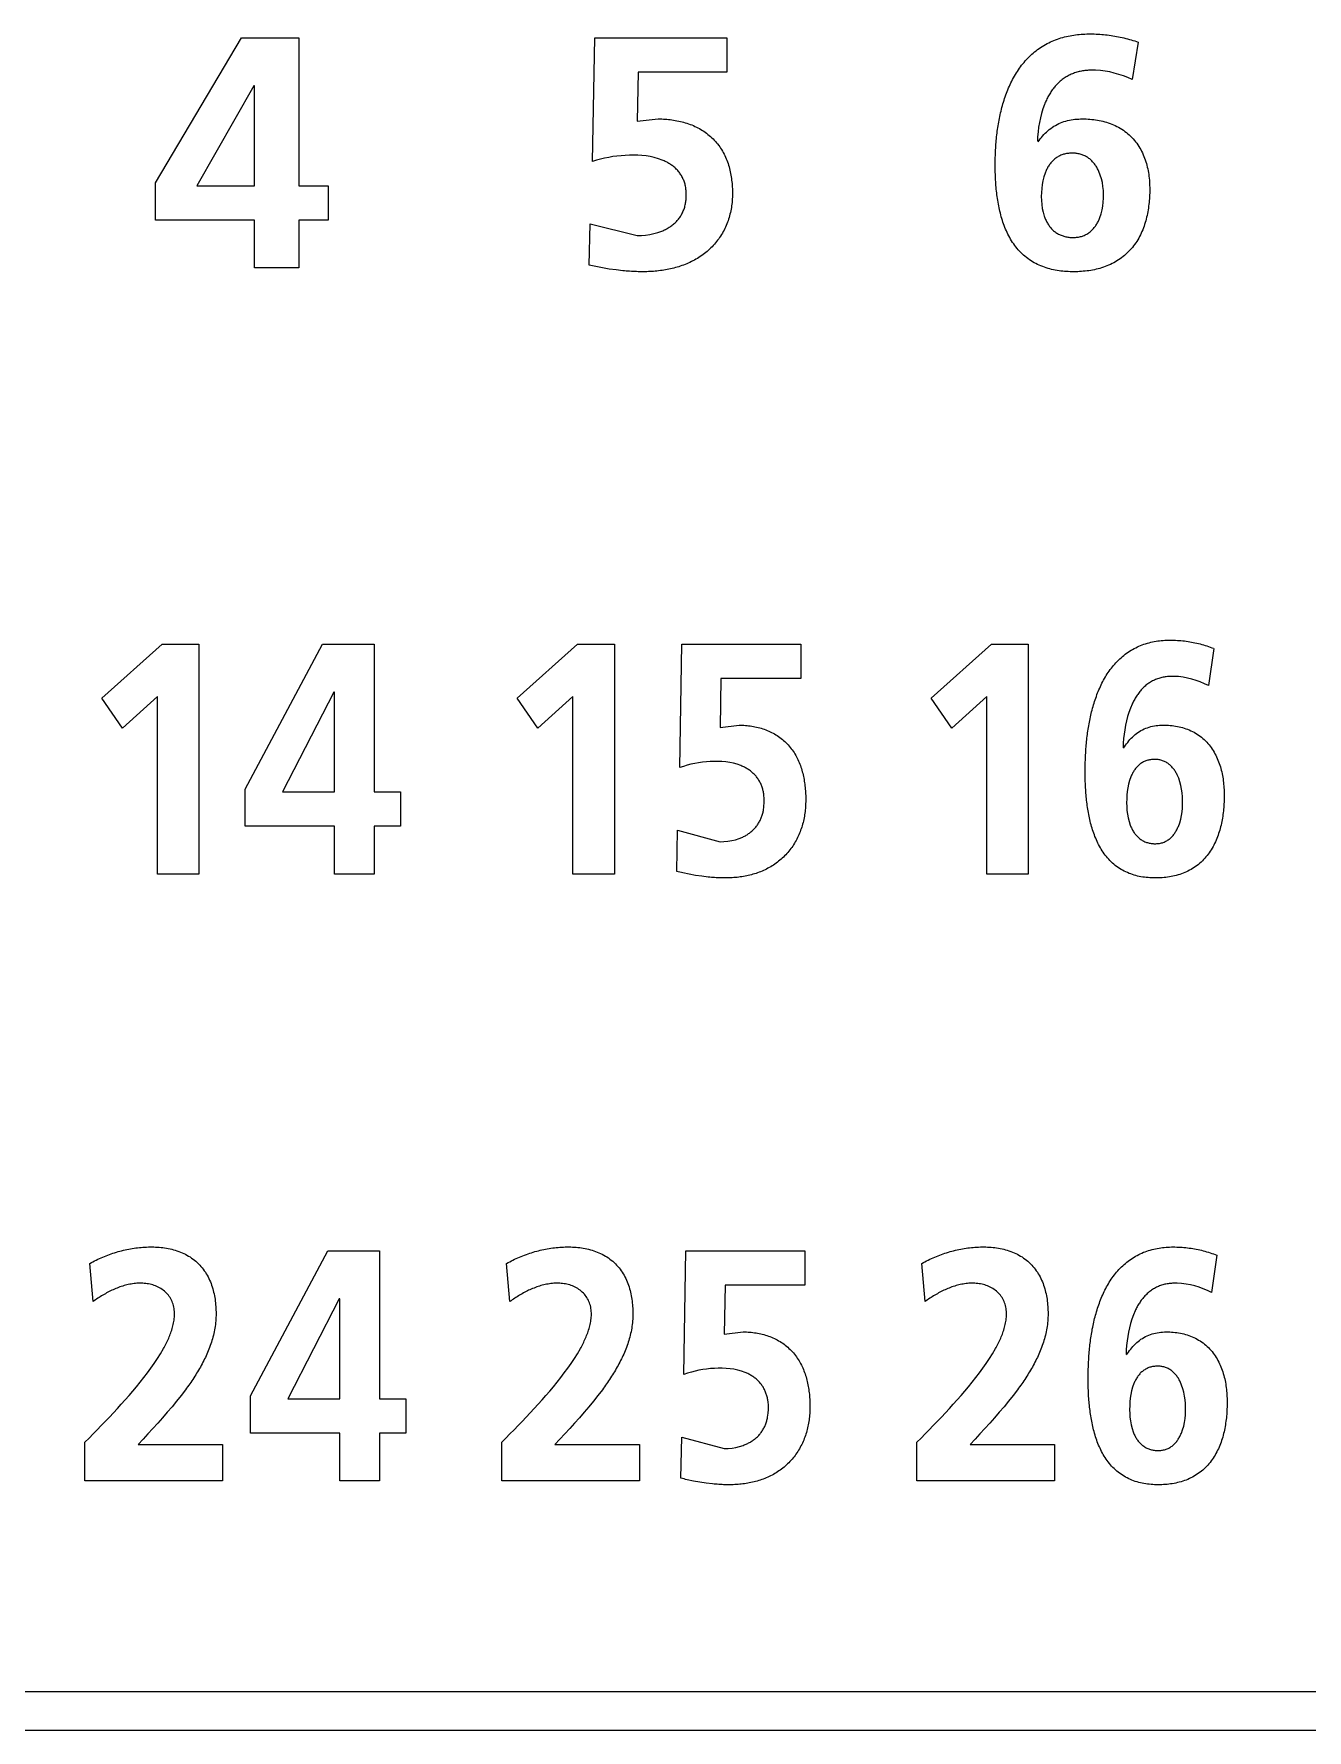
# Model space of a CAD drawing. Extents: x 147 to 432, y 261 to 358.
# Drawn here: x 270.75 to 280.72, y 318.83 to 332.1 of the extents above; entities that cross this region are included whole.
import ezdxf

# ---------------------------------------------------------------- set-up
doc = ezdxf.new("R2010")
doc.units = 0
doc.header["$MEASUREMENT"] = 0
doc.layers.get('0').update_dxf_attribs({"linetype": 'CONTINUOUS'})

msp = doc.modelspace()

# ---------------------------------------------------------------- linework, layer by layer
at = {"color": 7, "linetype": 'Continuous'}
for p, q in [((271.70545, 330.93862), (272.37828, 332.07309)), ((272.37828, 332.07309), (272.827, 332.07309)), ((272.827, 332.07309), (272.827, 330.91536)), ((275.12505, 331.10622), (275.14297, 332.07309)), ((275.14297, 332.07309), (276.17701, 332.07309)), ((276.17701, 332.07309), (276.17701, 331.80489)), ((279.39611, 332.03967), (279.34977, 331.74822)), ((275.48334, 331.80489), (275.47559, 331.42076)), ((276.17701, 331.80489), (275.48334, 331.80489)), ((272.47629, 331.69671), (272.03032, 330.91536)), ((272.48146, 331.69671), (272.47629, 331.69671)), ((272.48146, 330.91536), (272.48146, 331.69671)), ((275.47559, 331.42076), (275.64061, 331.43885)), ((271.70545, 330.64716), (271.70545, 330.93862)), ((272.03032, 330.91536), (272.48146, 330.91536)), ((272.827, 330.91536), (273.05644, 330.91536)), ((273.05644, 330.91536), (273.05644, 330.64716)), ((272.48146, 330.64716), (271.70545, 330.64716)), ((272.48146, 330.27337), (272.48146, 330.64716)), ((273.05644, 330.64716), (272.827, 330.64716)), ((272.827, 330.64716), (272.827, 330.27337)), ((275.09921, 330.29404), (275.10696, 330.61633)), ((275.10696, 330.61633), (275.47559, 330.52607)), ((272.827, 330.27337), (272.48146, 330.27337)), ((271.2848, 326.90476), (271.75816, 327.32764)), ((271.75816, 327.32764), (272.04582, 327.32764)), ((272.04582, 327.32764), (272.04582, 325.52792)), ((272.40721, 326.19317), (273.01286, 327.32764)), ((273.01286, 327.32764), (273.41646, 327.32764)), ((273.41646, 327.32764), (273.41646, 326.16992)), ((274.53577, 326.90476), (275.00895, 327.32764)), ((275.00895, 327.32764), (275.29662, 327.32764)), ((275.29662, 327.32764), (275.29662, 325.52792)), ((275.80821, 326.36078), (275.82458, 327.32764)), ((275.82458, 327.32764), (276.75493, 327.32764)), ((276.75493, 327.32764), (276.75493, 327.05944)), ((277.77519, 326.90476), (278.24855, 327.32764)), ((278.24855, 327.32764), (278.53621, 327.32764)), ((278.53621, 327.32764), (278.53621, 325.52792)), ((279.98763, 327.29422), (279.94595, 327.00277)), ((276.13085, 327.05944), (276.12378, 326.67531)), ((276.75493, 327.05944), (276.13085, 327.05944)), ((271.44724, 326.67015), (271.2848, 326.90476)), ((271.72095, 326.91768), (271.44724, 326.67015)), ((271.72095, 325.52792), (271.72095, 326.91768)), ((273.10088, 326.95127), (272.69953, 326.16992)), ((273.10554, 326.95127), (273.10088, 326.95127)), ((273.10554, 326.16992), (273.10554, 326.95127)), ((274.6982, 326.67015), (274.53577, 326.90476)), ((274.97192, 326.91768), (274.6982, 326.67015)), ((274.97192, 325.52792), (274.97192, 326.91768)), ((277.93763, 326.67015), (277.77519, 326.90476)), ((278.21151, 326.91768), (277.93763, 326.67015)), ((278.21151, 325.52792), (278.21151, 326.91768)), ((276.12378, 326.67531), (276.27227, 326.6934)), ((272.40721, 325.90172), (272.40721, 326.19317)), ((272.69953, 326.16992), (273.10554, 326.16992)), ((273.41646, 326.16992), (273.62299, 326.16992)), ((273.62299, 326.16992), (273.62299, 325.90172)), ((273.10554, 325.90172), (272.40721, 325.90172)), ((273.10554, 325.52792), (273.10554, 325.90172)), ((273.62299, 325.90172), (273.41646, 325.90172)), ((273.41646, 325.90172), (273.41646, 325.52792)), ((275.78513, 325.54859), (275.79202, 325.87088)), ((275.79202, 325.87088), (276.12378, 325.78062)), ((272.04582, 325.52792), (271.72095, 325.52792)), ((273.41646, 325.52792), (273.10554, 325.52792)), ((275.29662, 325.52792), (274.97192, 325.52792)), ((278.53621, 325.52792), (278.21151, 325.52792)), ((272.44993, 321.44307), (273.05541, 322.57754)), ((273.05541, 322.57754), (273.45917, 322.57754)), ((273.45917, 322.57754), (273.45917, 321.41982)), ((275.84094, 321.61068), (275.85731, 322.57754)), ((275.85731, 322.57754), (276.78765, 322.57754)), ((276.78765, 322.57754), (276.78765, 322.30934)), ((280.01106, 322.54413), (279.9692, 322.25267)), ((271.21659, 322.1805), (271.1911, 322.47953)), ((274.47892, 322.1805), (274.45326, 322.47953)), ((277.72782, 322.1805), (277.70233, 322.47953)), ((276.1634, 322.30934), (276.15651, 321.92522)), ((276.78765, 322.30934), (276.1634, 322.30934)), ((273.1436, 322.20117), (272.74225, 321.41982)), ((273.14826, 322.20117), (273.1436, 322.20117)), ((273.14826, 321.41982), (273.14826, 322.20117)), ((276.15651, 321.92522), (276.305, 321.9433)), ((272.44993, 321.15162), (272.44993, 321.44307)), ((272.74225, 321.41982), (273.14826, 321.41982)), ((273.45917, 321.41982), (273.66571, 321.41982)), ((273.66571, 321.41982), (273.66571, 321.15162)), ((271.15389, 320.77783), (271.15389, 321.07944)), ((271.5692, 321.06153), (272.23048, 321.06153)), ((272.23048, 321.06153), (272.23048, 320.77783)), ((273.14826, 321.15162), (272.44993, 321.15162)), ((273.14826, 320.77783), (273.14826, 321.15162)), ((273.66571, 321.15162), (273.45917, 321.15162)), ((273.45917, 321.15162), (273.45917, 320.77783)), ((274.41622, 320.77783), (274.41622, 321.07944)), ((274.83153, 321.06153), (275.49264, 321.06153)), ((275.49264, 321.06153), (275.49264, 320.77783)), ((275.81786, 320.7985), (275.82475, 321.12079)), ((275.82475, 321.12079), (276.15651, 321.03052)), ((277.66512, 320.77783), (277.66512, 321.07944)), ((278.08043, 321.06153), (278.74171, 321.06153)), ((278.74171, 321.06153), (278.74171, 320.77783)), ((272.23048, 320.77783), (271.15389, 320.77783)), ((273.45917, 320.77783), (273.14826, 320.77783)), ((275.49264, 320.77783), (274.41622, 320.77783)), ((278.74171, 320.77783), (277.66512, 320.77783)), ((311.80602, 319.12642), (257.50511, 319.12642)), ((257.50511, 318.8267), (311.80602, 318.8267))]:
    msp.add_line(p, q, dxfattribs=at)
for points in [[(278.61235, 331.25832, -0.029496), (278.648137, 331.304686, -0.034917), (278.68948, 331.346156, -0.039615), (278.736529, 331.380996, -0.040554), (278.787748, 331.407405, -0.038599), (278.84338, 331.425651, -0.033023), (278.901067, 331.435747, -0.026594), (278.9603, 331.43885, -0.020603), (279.018842, 331.43666, -0.021986), (279.076991, 331.429502, -0.025034), (279.134212, 331.416942, -0.028313), (279.189756, 331.398349, -0.031129), (279.242701, 331.373308, -0.033502), (279.292521, 331.341295, -0.034118), (279.337042, 331.303253, -0.033932), (279.375979, 331.259512, -0.032249), (279.40881, 331.211014, -0.029715), (279.435387, 331.158819, -0.026879), (279.45589, 331.10395, -0.023859), (279.470741, 331.047278, -0.021608), (279.480392, 330.989488, -0.018757), (279.485316, 330.931111, -0.014976), (279.4863, 330.872521, -0.014355), (279.483898, 330.813973, -0.014737), (279.4781, 330.755663, -0.016824), (279.468657, 330.697833, -0.019303), (279.455064, 330.640842, -0.021748), (279.436848, 330.58516, -0.024301), (279.41359, 330.531391, -0.027045), (279.38495, 330.480294, -0.029138), (279.350756, 330.432738, -0.0308), (279.311108, 330.389631, -0.031174), (279.266439, 330.351751, -0.030228), (279.217445, 330.319657, -0.02864), (279.165017, 330.293543, -0.026013), (279.110047, 330.2733, -0.02333), (279.053341, 330.258578, -0.020436), (278.995561, 330.248865, -0.018196), (278.937222, 330.243629, -0.016267), (278.878642, 330.24242, -0.017558), (278.820096, 330.245091, -0.020613), (278.761944, 330.252216, -0.023581), (278.704651, 330.264451, -0.026517), (278.648871, 330.282347, -0.029223), (278.595443, 330.306357, -0.030636), (278.545261, 330.336568, -0.031384), (278.49924, 330.37279, -0.03005), (278.457994, 330.414377, -0.028073), (278.421879, 330.460493, -0.025115), (278.390855, 330.510188, -0.022165), (278.364665, 330.562594, -0.019172), (278.342885, 330.61699, -0.016649), (278.325049, 330.672804, -0.014297), (278.310695, 330.729619, -0.012464), (278.299394, 330.787118, -0.01079), (278.290777, 330.845083, -0.009448), (278.284507, 330.903349, -0.008228), (278.280299, 330.961801, -0.007327), (278.277903, 331.020354, -0.006611), (278.27714, 331.078953, -0.006461), (278.277885, 331.137553, -0.006937), (278.280201, 331.19611, -0.007421), (278.284196, 331.254576, -0.007975), (278.289989, 331.312892, -0.008546), (278.297705, 331.370983, -0.009256), (278.307479, 331.428765, -0.010146), (278.319485, 331.486121, -0.01107), (278.333913, 331.542917, -0.01228), (278.350973, 331.598978, -0.013556), (278.370905, 331.65408, -0.015023), (278.393945, 331.707956, -0.016702), (278.420352, 331.76026, -0.018413), (278.450364, 331.810581, -0.020214), (278.484166, 331.858436, -0.02208), (278.521888, 331.903258, -0.023313), (278.563523, 331.944478, -0.024668), (278.608907, 331.981517, -0.024823), (278.657744, 332.013865, -0.024587), (278.709538, 332.041245, -0.023958), (278.763741, 332.063445, -0.02238), (278.819776, 332.08054, -0.020972), (278.87709, 332.092722, -0.018822), (278.9352, 332.100302, -0.016584), (278.993712, 332.103755, -0.014084), (279.052311, 332.103593, -0.012315), (279.110827, 332.100466, -0.01299), (279.169107, 332.094358, -0.013318), (279.226984, 332.085188, -0.013418), (279.284552, 332.072878, -0.013147), (279.341123, 332.057597, -0.012561), (279.39611, 332.03967)], [(279.34977, 331.74822), (279.315563, 331.762493), (279.280921, 331.775677), (279.245002, 331.787753), (279.209371, 331.797959), (279.173278, 331.806382), (279.136789, 331.81288), (279.099999, 331.81737), (279.06302, 331.819853, 0.015674), (279.025969, 331.820272, 0.018967), (278.988972, 331.818112, 0.022044), (278.952281, 331.81293, 0.02443), (278.916236, 331.804344, 0.025744), (278.881232, 331.792194, 0.02686), (278.847705, 331.776424, 0.026828), (278.816058, 331.757153, 0.026627), (278.786659, 331.734608, 0.025), (278.759736, 331.70915, 0.023405), (278.735402, 331.681206, 0.02126), (278.713655, 331.6512, 0.019265), (278.694407, 331.619532, 0.017327), (278.677524, 331.58654, 0.015536), (278.662841, 331.552511), (278.650194, 331.517673), (278.63942, 331.482209), (278.630375, 331.446264), (278.622938, 331.409954), (278.616987, 331.373372), (278.612404, 331.33659), (278.609115, 331.299666), (278.60718, 331.26349)], [(275.64061, 331.43885, -0.017478), (275.694074, 331.437083, -0.017278), (275.747299, 331.431618, -0.018759), (275.799988, 331.422344, -0.020453), (275.851786, 331.408974, -0.022377), (275.902395, 331.391173, -0.024411), (275.950978, 331.368791, -0.026389), (275.997032, 331.341592, -0.028206), (276.039847, 331.30954, -0.02898), (276.078718, 331.272805, -0.029318), (276.113033, 331.231788, -0.028201), (276.142421, 331.187101, -0.026645), (276.166719, 331.139453, -0.024465), (276.186036, 331.08957, -0.021922), (276.20063, 331.038114, -0.019006), (276.210974, 330.985625, -0.017117), (276.217537, 330.932526, -0.016313), (276.220539, 330.87911, -0.015926), (276.220113, 330.825599, -0.018784), (276.215993, 330.772252, -0.021452), (276.207575, 330.71943, -0.022031), (276.194599, 330.667534, -0.022781), (276.177034, 330.617003, -0.02381), (276.154849, 330.568328, -0.024399), (276.128069, 330.522024, -0.024774), (276.096875, 330.478572, -0.024556), (276.061547, 330.438406, -0.02426), (276.022471, 330.401878, -0.023292), (275.980101, 330.369224, -0.022312), (275.93493, 330.340568, -0.02092), (275.887451, 330.315916, -0.019583), (275.838131, 330.295189, -0.018084), (275.787389, 330.278231, -0.016692), (275.735591, 330.264837, -0.01537), (275.683041, 330.25479, -0.014105), (275.629984, 330.247854, -0.012914), (275.576626, 330.243792, -0.011761), (275.523134, 330.242367, -0.009922), (275.469632, 330.243291, -0.008161), (275.416197, 330.246123, -0.007143), (275.363024, 330.250572), (275.309842, 330.256492), (275.256829, 330.26378), (275.204019, 330.272412), (275.151456, 330.282439, -0.007936), (275.09921, 330.29404)], [(275.47559, 330.52607), (275.508294, 330.526942), (275.540901, 330.529675), (275.573296, 330.534286), (275.605339, 330.540902), (275.636862, 330.549665, 0.01924), (275.667656, 330.560719, 0.02129), (275.697451, 330.574228, 0.023523), (275.725918, 330.590345, 0.025926), (275.752652, 330.609194, 0.028106), (275.777198, 330.630812, 0.029817), (275.799067, 330.655131, 0.030925), (275.81783, 330.681917, 0.030477), (275.833159, 330.710807, 0.029583), (275.844911, 330.741329, 0.027145), (275.853133, 330.772989, 0.024807), (275.858024, 330.805325, 0.022211), (275.859859, 330.837983, 0.021682), (275.858878, 330.870695, 0.024967), (275.854858, 330.903159, 0.02794), (275.847422, 330.935011, 0.030475), (275.83633, 330.965778, 0.031887), (275.821473, 330.994915, 0.032435), (275.803006, 331.021904, 0.030989), (275.78126, 331.046333, 0.0291), (275.756738, 331.067976, 0.026203), (275.729974, 331.086783, 0.023421), (275.701476, 331.102847, 0.020658), (275.671671, 331.116343), (275.640906, 331.127478), (275.609444, 331.136463), (275.577488, 331.143494), (275.54519, 331.148752), (275.512668, 331.152362), (275.48001, 331.154436), (275.44734, 331.15514), (275.414211, 331.154677), (275.381361, 331.153277), (275.348762, 331.150922), (275.316382, 331.147594), (275.284193, 331.143276), (275.252163, 331.137951), (275.220264, 331.1316), (275.188465, 331.124206), (275.156737, 331.115752), (275.12505, 331.10622)], [(278.63801, 330.83027), (278.638788, 330.799515), (278.641334, 330.768848), (278.6457, 330.73839), (278.65212, 330.7083), (278.660828, 330.678793, 0.023273), (278.672065, 330.650155, 0.026632), (278.686095, 330.622781, 0.030376), (278.703143, 330.597184, 0.033655), (278.723218, 330.57409, 0.036305), (278.746442, 330.55394, 0.037553), (278.772384, 330.537439, 0.036529), (278.800478, 330.524943, 0.033148), (278.830045, 330.516495, 0.029624), (278.860436, 330.511798, 0.02764), (278.89117, 330.510602, 0.030861), (278.921848, 330.512918, 0.037163), (278.951903, 330.519386, 0.039149), (278.980626, 330.530348, 0.03931), (279.00727, 330.545689, 0.037868), (279.031226, 330.56496, 0.034306), (279.052169, 330.587478, 0.029368), (279.069575, 330.611766, 0.026462), (279.084596, 330.63861, 0.023003), (279.0969, 330.666806), (279.106722, 330.695963), (279.114286, 330.725786), (279.119783, 330.756061), (279.123347, 330.786624), (279.125087, 330.817344), (279.125149, 330.848236), (279.12361, 330.878968), (279.120456, 330.909577), (279.115563, 330.939955), (279.108758, 330.969962), (279.099852, 330.999412), (279.088859, 331.027511, 0.024489), (279.075106, 331.055027, 0.027327), (279.059032, 331.080262, 0.032036), (279.039558, 331.104064, 0.035493), (279.017053, 331.125017, 0.038161), (278.991711, 331.142423, 0.038616), (278.964008, 331.155753, 0.03658), (278.934608, 331.164764, 0.033423), (278.904243, 331.169565, 0.02867), (278.8735, 331.170573, 0.030277), (278.842844, 331.168028, 0.034376), (278.812784, 331.161551, 0.038006), (278.783974, 331.150813, 0.03928), (278.75718, 331.135737, 0.038645), (278.733065, 331.116668, 0.035497), (278.712024, 331.094244, 0.031235), (278.694157, 331.069212, 0.027037), (278.679316, 331.042269, 0.023229), (278.667167, 331.013778), (278.657576, 330.984545), (278.650165, 330.954681), (278.644702, 330.9244), (278.640965, 330.893859), (278.638746, 330.863164), (278.638005, 330.8324)], [(279.28242, 326.51288, -0.028417), (279.314162, 326.558689, -0.034692), (279.351289, 326.600235, -0.041298), (279.394275, 326.635656, -0.045056), (279.442728, 326.663104, -0.043534), (279.495286, 326.681522, -0.037666), (279.550155, 326.691177, -0.02842), (279.605839, 326.693349, -0.024484), (279.661467, 326.689891, -0.026401), (279.716465, 326.680816, -0.030144), (279.770078, 326.665608, -0.032941), (279.821335, 326.643752, -0.034867), (279.869151, 326.615148, -0.035463), (279.912484, 326.580127, -0.034191), (279.950531, 326.539419, -0.031898), (279.982861, 326.494031, -0.029011), (280.009437, 326.445044, -0.025812), (280.030501, 326.393439, -0.022734), (280.046464, 326.340032, -0.020062), (280.057822, 326.28545, -0.018122), (280.064984, 326.230161, -0.015363), (280.068411, 326.174518, -0.012425), (280.068754, 326.11876, -0.012328), (280.066358, 326.063056, -0.012702), (280.061183, 326.007539, -0.014576), (280.053002, 325.952387, -0.016717), (280.041389, 325.897859, -0.019003), (280.025917, 325.8443, -0.02149), (280.006171, 325.792169, -0.024408), (279.981735, 325.742071, -0.027187), (279.952267, 325.694762, -0.029907), (279.917601, 325.651127, -0.031084), (279.878476, 325.612613, -0.032124), (279.834126, 325.578875, -0.031655), (279.785845, 325.551051, -0.029519), (279.734521, 325.529333, -0.027002), (279.681063, 325.513558, -0.023796), (279.626276, 325.50328, -0.021219), (279.570806, 325.49796, -0.018971), (279.515063, 325.497105, -0.021151), (279.459415, 325.500646, -0.024875), (279.404351, 325.509283, -0.028021), (279.35051, 325.523703, -0.031048), (279.29875, 325.544357, -0.032562), (279.250058, 325.57146, -0.033039), (279.205326, 325.60469, -0.031375), (279.16527, 325.64343, -0.028883), (279.13015, 325.686708, -0.025501), (279.099943, 325.733551, -0.021839), (279.074637, 325.78237, -0.019119), (279.053116, 325.833797, -0.016276), (279.035277, 325.886621, -0.014089), (279.020675, 325.94043, -0.012), (279.008932, 325.994754, -0.010547), (278.999616, 326.049729, -0.009131), (278.99247, 326.10503, -0.008046), (278.987223, 326.160543, -0.007037), (278.983653, 326.21619), (278.981561, 326.271911), (278.980807, 326.327666), (278.981284, 326.383426), (278.983027, 326.43916), (278.986121, 326.494835, -0.006711), (278.990657, 326.550411, -0.00719), (278.996737, 326.605838, -0.007709), (279.004463, 326.66106, -0.008463), (279.013969, 326.716003, -0.009307), (279.025504, 326.770965, -0.010199), (279.03907, 326.825048, -0.011349), (279.054952, 326.878493, -0.012772), (279.073698, 326.931993, -0.014167), (279.09494, 326.983542, -0.015851), (279.119234, 327.033721, -0.017746), (279.146837, 327.082159, -0.019892), (279.177999, 327.12838, -0.021977), (279.212921, 327.17183, -0.023944), (279.251677, 327.211895, -0.025915), (279.294227, 327.247892, -0.026427), (279.340313, 327.279248, -0.027115), (279.389476, 327.305498, -0.026193), (279.44116, 327.32634, -0.024929), (279.494714, 327.341808, -0.023219), (279.54952, 327.352027, -0.020465), (279.605025, 327.35743, -0.017878), (279.660775, 327.358566, -0.014094), (279.7168, 327.35615, -0.015138), (279.772264, 327.350466, -0.015497), (279.827275, 327.341396, -0.015222), (279.880668, 327.32918, -0.015151), (279.934161, 327.313465, -0.014491), (279.986632, 327.294612)], [(279.94595, 327.00277), (279.914186, 327.017492), (279.881918, 327.031072), (279.849083, 327.043216), (279.815669, 327.053655), (279.781711, 327.06216), (279.747295, 327.068562), (279.712542, 327.072757), (279.677549, 327.074779, 0.019826), (279.642556, 327.07436, 0.023372), (279.607722, 327.070923, 0.027032), (279.573421, 327.063999, 0.028367), (279.540098, 327.053306, 0.029442), (279.508234, 327.038846, 0.028925), (279.478278, 327.020757, 0.02808), (279.450571, 326.999379, 0.026), (279.425345, 326.975126, 0.02363), (279.402639, 326.948489, 0.021185), (279.38241, 326.919925, 0.018749), (279.364521, 326.889836, 0.016686), (279.348805, 326.858558), (279.335083, 326.826351), (279.323177, 326.79343), (279.312932, 326.759955), (279.304195, 326.726052), (279.296853, 326.691821), (279.290799, 326.657339), (279.285934, 326.62267), (279.28216, 326.587862), (279.27943, 326.552955), (279.27777, 326.51804)], [(276.27227, 326.6934, -0.020167), (276.322505, 326.691467, -0.020087), (276.372435, 326.685515, -0.021727), (276.421689, 326.675421, -0.023447), (276.469828, 326.660926, -0.02524), (276.516328, 326.641819, -0.027014), (276.56058, 326.617972, -0.028219), (276.601925, 326.589382, -0.029079), (276.639722, 326.556248, -0.028633), (276.673456, 326.51898, -0.027635), (276.702767, 326.478146, -0.025758), (276.727568, 326.434416, -0.023603), (276.747928, 326.38845, -0.021278), (276.764092, 326.340837, -0.018848), (276.77638, 326.292088, -0.016312), (276.785215, 326.242585, -0.014583), (276.791006, 326.19263, -0.013913), (276.793942, 326.142431, -0.013344), (276.794143, 326.092138, -0.015239), (276.791502, 326.041913, -0.017768), (276.785552, 325.991987, -0.018713), (276.775963, 325.942631, -0.019416), (276.762643, 325.894144, -0.020541), (276.7455, 325.846875, -0.021759), (276.724424, 325.801228, -0.022615), (276.699386, 325.757629, -0.023417), (276.670442, 325.71652, -0.023843), (276.63775, 325.678325, -0.023998), (276.601549, 325.64344, -0.02375), (276.562188, 325.612161, -0.023102), (276.520066, 325.584714, -0.022204), (276.475632, 325.561187, -0.020983), (276.42933, 325.541588, -0.019647), (276.381588, 325.525809, -0.018271), (276.332789, 325.513696, -0.017164), (276.282367, 325.504912, -0.015478), (276.232362, 325.499532, -0.014094), (276.182125, 325.497116, -0.012442), (276.131835, 325.497384, -0.00982), (276.081606, 325.499863, -0.008511), (276.031499, 325.504179), (275.9818, 325.510076), (275.932057, 325.517491), (275.882552, 325.526356), (275.833339, 325.536717, -0.008959), (275.78513, 325.54859)], [(276.12378, 325.78062), (276.154296, 325.781563), (276.184693, 325.784501), (276.214825, 325.789458), (276.244523, 325.796557), (276.27313, 325.805754, 0.021609), (276.30133, 325.817461, 0.023493), (276.328358, 325.831658, 0.025282), (276.353875, 325.848419, 0.026985), (276.377499, 325.867753, 0.028207), (276.398851, 325.889569, 0.028601), (276.41758, 325.913674, 0.028544), (276.433438, 325.939757, 0.027179), (276.446294, 325.967445, 0.025654), (276.456155, 325.996337, 0.02329), (276.463146, 326.026058), (276.467475, 326.056278), (276.469368, 326.086749), (276.469043, 326.11729), (276.466405, 326.147712, 0.022984), (276.461141, 326.177835, 0.025369), (276.453008, 326.207262, 0.027802), (276.441795, 326.235656, 0.029159), (276.427428, 326.262591, 0.030011), (276.409969, 326.287628, 0.029507), (276.389661, 326.31042, 0.028115), (276.366857, 326.330713, 0.026205), (276.341985, 326.348417, 0.023798), (276.315468, 326.363549, 0.021499), (276.287689, 326.376224), (276.258968, 326.386593), (276.229564, 326.394831), (276.199679, 326.401113), (276.16947, 326.405589), (276.138539, 326.4084), (276.108022, 326.409607), (276.077481, 326.409481), (276.046963, 326.408295), (276.016502, 326.406091), (275.986136, 326.402824), (275.955906, 326.398482), (275.92585, 326.393057), (275.89601, 326.386553), (275.866422, 326.378983), (275.836787, 326.370268), (275.80821, 326.36078)], [(279.3055, 326.08482), (279.306144, 326.055251), (279.308266, 326.025746), (279.311898, 325.996389), (279.317235, 325.967296), (279.324489, 325.938623), (279.333885, 325.91058, 0.023606), (279.3457, 325.88347, 0.027689), (279.360224, 325.857715, 0.032122), (279.377711, 325.833879, 0.036511), (279.398298, 325.81267, 0.039986), (279.421871, 325.794849, 0.040871), (279.448008, 325.78106, 0.038709), (279.476017, 325.771635, 0.035084), (279.505106, 325.766415, 0.032838), (279.534642, 325.765178, 0.037152), (279.564075, 325.767982, 0.043847), (279.592635, 325.775536, 0.044561), (279.619427, 325.787991, 0.041319), (279.643206, 325.804523, 0.038009), (279.664482, 325.825037, 0.032687), (279.682664, 325.848347, 0.027596), (279.697918, 325.873679, 0.023475), (279.710517, 325.900433), (279.720752, 325.928182), (279.728875, 325.956623), (279.735104, 325.985538), (279.739611, 326.014773), (279.742509, 326.044211), (279.743895, 326.073758), (279.743894, 326.103339), (279.742565, 326.13289), (279.739891, 326.16235), (279.73577, 326.191642), (279.730054, 326.220663), (279.72257, 326.249279), (279.71311, 326.277301), (279.701421, 326.304467, 0.025642), (279.687216, 326.330401, 0.030333), (279.670213, 326.354587, 0.035276), (279.650193, 326.376335, 0.040144), (279.627136, 326.394819, 0.042781), (279.60135, 326.409245, 0.042209), (279.573478, 326.419067, 0.039417), (279.544385, 326.424195, 0.033824), (279.514832, 326.425035, 0.036388), (279.485448, 326.421796, 0.040717), (279.456925, 326.414068, 0.043785), (279.430112, 326.401659, 0.04235), (279.405829, 326.384821, 0.038668), (279.384602, 326.364258, 0.03359), (279.366551, 326.340847, 0.028196), (279.351516, 326.315386, 0.023716), (279.339193, 326.288503), (279.329249, 326.26065), (279.321379, 326.232137), (279.315319, 326.203185), (279.310989, 326.174897), (279.307911, 326.145477), (279.306086, 326.115949), (279.305496, 326.086373)], [(271.1911, 322.47953, -0.014148), (271.24125, 322.506, -0.014041), (271.292815, 322.529596, -0.013947), (271.345619, 322.550273, -0.013982), (271.399493, 322.567972, -0.014135), (271.454277, 322.582616, -0.014405), (271.509807, 322.594113, -0.014801), (271.565912, 322.602351, -0.015083), (271.621779, 322.607165, -0.016194), (271.678464, 322.608516, -0.018532), (271.735107, 322.605952, -0.021466), (271.791361, 322.598874, -0.024616), (271.84672, 322.586654, -0.027966), (271.900486, 322.568697, -0.031395), (271.951737, 322.544494, -0.034246), (271.999374, 322.5138, -0.035561), (272.042267, 322.476767, -0.035344), (272.079457, 322.43401, -0.033692), (272.110395, 322.38653, -0.030518), (272.135007, 322.335471, -0.027152), (272.15358, 322.281911, -0.023576), (272.16662, 322.226743, -0.019445), (272.174878, 322.170646, -0.018589), (272.178914, 322.11409, -0.019077), (272.178684, 322.057389, -0.019874), (272.174047, 322.000872, -0.020677), (272.164841, 321.94493, -0.018639), (272.151245, 321.889887, -0.016309), (272.133839, 321.835915, -0.014627), (272.113134, 321.783121, -0.01307), (272.089539, 321.731553, -0.011589), (272.063432, 321.681211, -0.010137), (272.035161, 321.632048, -0.008925), (272.005041, 321.583995, -0.007782), (271.973478, 321.53719, -0.00683), (271.940411, 321.491113), (271.906178, 321.445897), (271.870955, 321.401446), (271.834896, 321.357671), (271.798145, 321.314475), (271.760823, 321.27177), (271.723039, 321.229475), (271.684916, 321.187484), (271.646618, 321.145653), (271.608259, 321.103878), (271.5692, 321.06153)], [(274.45326, 322.47953, -0.014103), (274.503423, 322.505981, -0.014001), (274.554997, 322.529566, -0.013916), (274.607804, 322.550241, -0.013959), (274.661682, 322.567942, -0.01412), (274.716467, 322.582593, -0.0144), (274.771998, 322.594098, -0.014806), (274.828104, 322.602344, -0.015106), (274.883987, 322.607165, -0.016209), (274.940676, 322.608515, -0.018525), (274.997321, 322.605951, -0.021445), (275.053579, 322.598874, -0.024597), (275.108942, 322.58666, -0.027949), (275.162714, 322.568713, -0.031381), (275.213974, 322.544522, -0.034237), (275.261623, 322.51384, -0.035559), (275.304529, 322.476818, -0.035349), (275.341735, 322.434071, -0.033703), (275.372687, 322.386597, -0.03053), (275.397313, 322.335541, -0.027163), (275.415897, 322.281982, -0.023587), (275.428946, 322.226813, -0.019452), (275.43721, 322.170714, -0.018593), (275.441252, 322.114155, -0.019084), (275.441027, 322.057452, -0.019882), (275.436392, 322.000931, -0.020687), (275.427185, 321.944986, -0.018648), (275.413587, 321.889941, -0.016315), (275.396177, 321.835967, -0.01463), (275.375467, 321.783171, -0.013072), (275.351867, 321.731603, -0.011589), (275.325753, 321.681261, -0.010136), (275.297477, 321.632098, -0.008923), (275.267351, 321.584044, -0.007787), (275.235749, 321.53719, -0.006825), (275.202677, 321.491114), (275.168439, 321.445897), (275.133212, 321.401446), (275.097151, 321.357668), (275.060398, 321.31447), (275.023077, 321.271761), (274.985293, 321.229461), (274.947174, 321.187463), (274.908881, 321.145623), (274.870529, 321.103837), (274.83153, 321.06153)], [(277.70233, 322.47953, -0.014149), (277.75248, 322.506, -0.014041), (277.804045, 322.529595, -0.013947), (277.856849, 322.550273, -0.013982), (277.910724, 322.567971, -0.014134), (277.965508, 322.582615, -0.014405), (278.021037, 322.594112, -0.014801), (278.077142, 322.60235, -0.015084), (278.133011, 322.607165, -0.016195), (278.189697, 322.608515, -0.018532), (278.246339, 322.605952, -0.021466), (278.302593, 322.598873, -0.024616), (278.357952, 322.586653, -0.027966), (278.411718, 322.568696, -0.031395), (278.462969, 322.544493, -0.034246), (278.510606, 322.513799, -0.035561), (278.553498, 322.476765, -0.035344), (278.590689, 322.434008, -0.033692), (278.621626, 322.386528, -0.030518), (278.646238, 322.335469, -0.027152), (278.664811, 322.281909, -0.023576), (278.677851, 322.226741, -0.019445), (278.686108, 322.170644, -0.018589), (278.690144, 322.114088, -0.019077), (278.689914, 322.057387, -0.019874), (278.685277, 322.000869, -0.020677), (278.67607, 321.944928, -0.018639), (278.662474, 321.889885, -0.016309), (278.645068, 321.835913, -0.014627), (278.624363, 321.783118, -0.01307), (278.600768, 321.731551, -0.011589), (278.574661, 321.681209, -0.010137), (278.54639, 321.632046, -0.008925), (278.516269, 321.583993, -0.007781), (278.484708, 321.53719, -0.00683), (278.451641, 321.491113), (278.417408, 321.445897), (278.382185, 321.401446), (278.346126, 321.357671), (278.309375, 321.314475), (278.272053, 321.27177), (278.234269, 321.229475), (278.196146, 321.187484), (278.157848, 321.145653), (278.119489, 321.103878), (278.08043, 321.06153)], [(279.30567, 321.76278, -0.028325), (279.337452, 321.808562, -0.034583), (279.374599, 321.85009, -0.041198), (279.417587, 321.88551, -0.045001), (279.466033, 321.912971, -0.043544), (279.518585, 321.931408, -0.037719), (279.573451, 321.941076, -0.02846), (279.629136, 321.943249, -0.024494), (279.684764, 321.939786, -0.026399), (279.739761, 321.930706, -0.030147), (279.793373, 321.915492, -0.032944), (279.844628, 321.893631, -0.034868), (279.892441, 321.86502, -0.035463), (279.93577, 321.829994, -0.03419), (279.973812, 321.789281, -0.031896), (280.006137, 321.743889, -0.029008), (280.032708, 321.6949, -0.025809), (280.053767, 321.643292, -0.022732), (280.069726, 321.589883, -0.02006), (280.08108, 321.5353, -0.01812), (280.088239, 321.480011, -0.01536), (280.091662, 321.424367, -0.012423), (280.092003, 321.368609, -0.012329), (280.089604, 321.312904, -0.012704), (280.084427, 321.257387, -0.014578), (280.076242, 321.202236, -0.016719), (280.064626, 321.147708, -0.019005), (280.049149, 321.094151, -0.021492), (280.029398, 321.04202, -0.024411), (280.004957, 320.991925, -0.027189), (279.975484, 320.944619, -0.029908), (279.940813, 320.900988, -0.031052), (279.901726, 320.862516, -0.032124), (279.857376, 320.828777, -0.031655), (279.809095, 320.800953, -0.029519), (279.757771, 320.779234, -0.027003), (279.704313, 320.763459, -0.023797), (279.649526, 320.75318, -0.02122), (279.594055, 320.74786, -0.018972), (279.538312, 320.747005, -0.021151), (279.482663, 320.750547, -0.024876), (279.427599, 320.759183, -0.028022), (279.373758, 320.773604, -0.031049), (279.321999, 320.794258, -0.032563), (279.273306, 320.821363, -0.03304), (279.228574, 320.854593, -0.031376), (279.188519, 320.893335, -0.028884), (279.1534, 320.936614, -0.025501), (279.123194, 320.983458, -0.021836), (279.097892, 321.03227, -0.019119), (279.076372, 321.083698, -0.016276), (279.058534, 321.136523, -0.014089), (279.043932, 321.190332, -0.011999), (279.03219, 321.244654, -0.010547), (279.022875, 321.29963, -0.009131), (279.015729, 321.354931, -0.008046), (279.010483, 321.410444, -0.007035), (279.006913, 321.466091), (279.00482, 321.521812), (279.004066, 321.577569), (279.004545, 321.633329), (279.006289, 321.689063), (279.009387, 321.744738, -0.006717), (279.013927, 321.800313, -0.007194), (279.020012, 321.855741, -0.007713), (279.027745, 321.910962, -0.008466), (279.037258, 321.965904, -0.00931), (279.048801, 322.020865, -0.010201), (279.062374, 322.074946, -0.01135), (279.078265, 322.128389, -0.012774), (279.097022, 322.181892, -0.014167), (279.118272, 322.233438, -0.015849), (279.142575, 322.283613, -0.017743), (279.170185, 322.332047, -0.019886), (279.201353, 322.378264, -0.02197), (279.23628, 322.421711, -0.023936), (279.275039, 322.461773, -0.025906), (279.317591, 322.497768, -0.026418), (279.363677, 322.529124, -0.027106), (279.412839, 322.555376, -0.026188), (279.464522, 322.576222, -0.024925), (279.518075, 322.591694, -0.023219), (279.572881, 322.601919, -0.020466), (279.628386, 322.607326, -0.017882), (279.684135, 322.608467, -0.014115), (279.740205, 322.60605, -0.015151), (279.795668, 322.600364, -0.015499), (279.850679, 322.591289, -0.015471), (279.905021, 322.578821, -0.015086), (279.9585, 322.563055, -0.014424), (280.01106, 322.54413)], [(271.15389, 321.07944), (271.185456, 321.112456), (271.217189, 321.145311), (271.249095, 321.177997), (271.281021, 321.210664), (271.312814, 321.243462), (271.344415, 321.276443), (271.375806, 321.309625), (271.406959, 321.34303), (271.437839, 321.376688), (271.468406, 321.41063), (271.498621, 321.444886), (271.52844, 321.479486), (271.557819, 321.514461), (271.586711, 321.54984), (271.615048, 321.585664), (271.64276, 321.621973), (271.669766, 321.658809), (271.695957, 321.696228), (271.721194, 321.734295), (271.745336, 321.773071), (271.768169, 321.812632, 0.010683), (271.789416, 321.853061, 0.012616), (271.808765, 321.894416, 0.016169), (271.825698, 321.936798, 0.019772), (271.839548, 321.980299, 0.024898), (271.849524, 322.02493, 0.03201), (271.854371, 322.070346, 0.03924), (271.852713, 322.115946, 0.046124), (271.843339, 322.160586, 0.052028), (271.825411, 322.20251, 0.05274), (271.799587, 322.239083, 0.051135), (271.766137, 322.270071, 0.046055), (271.727311, 322.294012, 0.040844), (271.684923, 322.310893, 0.036734), (271.64043, 322.321052, 0.033928), (271.594942, 322.324802, 0.027962), (271.549227, 322.322896, 0.024113), (271.50404, 322.31634, 0.021918), (271.45965, 322.305636, 0.019416), (271.41629, 322.291306, 0.017107), (271.374088, 322.273851, 0.015046), (271.333093, 322.253722, 0.013237), (271.293298, 322.231309, 0.011645), (271.254669, 322.206941, 0.010823), (271.21659, 322.1805)], [(274.41622, 321.07944), (274.447773, 321.112468), (274.479497, 321.145331), (274.511397, 321.178024), (274.54332, 321.210694), (274.575109, 321.243494), (274.606709, 321.276477), (274.638098, 321.30966), (274.669251, 321.343066), (274.700131, 321.376724), (274.730699, 321.410665), (274.760914, 321.44492), (274.790734, 321.479519), (274.820115, 321.514492), (274.849008, 321.54987), (274.877348, 321.585692), (274.905062, 321.622), (274.932071, 321.658833), (274.958264, 321.69625), (274.983505, 321.734316), (275.00765, 321.773089), (275.030486, 321.812648, 0.010683), (275.051736, 321.853076, 0.012617), (275.071088, 321.894429, 0.016172), (275.088024, 321.936809, 0.019777), (275.101876, 321.98031, 0.024905), (275.111854, 322.02494, 0.032018), (275.116702, 322.070356, 0.039247), (275.115042, 322.115956, 0.046124), (275.105666, 322.160596, 0.052028), (275.087737, 322.202518, 0.052729), (275.061917, 322.239083, 0.051135), (275.028467, 322.270071, 0.046055), (274.989641, 322.294012, 0.040844), (274.947253, 322.310893, 0.036734), (274.902761, 322.321052, 0.033923), (274.857272, 322.324802, 0.027952), (274.811516, 322.322896, 0.024099), (274.766328, 322.316345, 0.021932), (274.721937, 322.305645, 0.01944), (274.678577, 322.291317, 0.017132), (274.636377, 322.273858, 0.015063), (274.595385, 322.253722, 0.013241), (274.555595, 322.231302, 0.011632), (274.51697, 322.206926, 0.01079), (274.47892, 322.1805)], [(277.66512, 321.07944), (277.696686, 321.112456), (277.728419, 321.145311), (277.760325, 321.177997), (277.792251, 321.210664), (277.824044, 321.243462), (277.855645, 321.276443), (277.887036, 321.309625), (277.918189, 321.34303), (277.949069, 321.376688), (277.979636, 321.41063), (278.009851, 321.444886), (278.03967, 321.479486), (278.069049, 321.514461), (278.097941, 321.54984), (278.126278, 321.585664), (278.15399, 321.621973), (278.180996, 321.658809), (278.207187, 321.696228), (278.232424, 321.734295), (278.256566, 321.773071), (278.279399, 321.812632, 0.010683), (278.300646, 321.853061, 0.012616), (278.319995, 321.894416, 0.016169), (278.336928, 321.936798, 0.019772), (278.350778, 321.980299, 0.024898), (278.360754, 322.02493, 0.03201), (278.365601, 322.070346, 0.03924), (278.363943, 322.115946, 0.046124), (278.354569, 322.160586, 0.052028), (278.336641, 322.20251, 0.05274), (278.310817, 322.239083, 0.051135), (278.277367, 322.270071, 0.046055), (278.238541, 322.294012, 0.040844), (278.196153, 322.310893, 0.036734), (278.15166, 322.321052, 0.033928), (278.106172, 322.324802, 0.027962), (278.060457, 322.322896, 0.024113), (278.01527, 322.31634, 0.021918), (277.97088, 322.305636, 0.019416), (277.92752, 322.291306, 0.017107), (277.885318, 322.273851, 0.015046), (277.844323, 322.253722, 0.013237), (277.804528, 322.231309, 0.011645), (277.765899, 322.206941, 0.010823), (277.72782, 322.1805)], [(279.9692, 322.25267), (279.937436, 322.267393), (279.905169, 322.280975), (279.872335, 322.29312), (279.838921, 322.303561), (279.804964, 322.312067), (279.770548, 322.31847), (279.735795, 322.322667), (279.7008, 322.324689, 0.019828), (279.665806, 322.32427, 0.023373), (279.630972, 322.320833, 0.027033), (279.596671, 322.313908, 0.028368), (279.563349, 322.303216, 0.029443), (279.531485, 322.288755, 0.028926), (279.501529, 322.270665, 0.02808), (279.473823, 322.249287, 0.026), (279.448597, 322.225033, 0.02363), (279.425892, 322.198395, 0.021184), (279.405664, 322.169832, 0.018748), (279.387775, 322.139742, 0.016685), (279.372059, 322.108464), (279.358338, 322.076258), (279.346432, 322.043337), (279.336186, 322.009861), (279.32745, 321.975958), (279.320107, 321.941727), (279.314053, 321.907245), (279.309187, 321.872577), (279.305413, 321.837769), (279.302681, 321.802862), (279.30102, 321.76795)], [(276.305, 321.9433, -0.020167), (276.355235, 321.941367, -0.020087), (276.405165, 321.935415, -0.021727), (276.454419, 321.925321, -0.023447), (276.502558, 321.910826, -0.02524), (276.549058, 321.89172, -0.027014), (276.59331, 321.867872, -0.028219), (276.634655, 321.839282, -0.029079), (276.672452, 321.806148, -0.028633), (276.706186, 321.76888, -0.027635), (276.735497, 321.728046, -0.025758), (276.760298, 321.684316, -0.023603), (276.780658, 321.63835, -0.021278), (276.796822, 321.590738, -0.018848), (276.80911, 321.541988, -0.016312), (276.817945, 321.492485, -0.014582), (276.823736, 321.442531, -0.013913), (276.826672, 321.392331, -0.013344), (276.826873, 321.342039, -0.01524), (276.824231, 321.291813, -0.017768), (276.818282, 321.241887, -0.018713), (276.808692, 321.192531, -0.019416), (276.795372, 321.144044, -0.020541), (276.778229, 321.096776, -0.021759), (276.757152, 321.051129, -0.022615), (276.732114, 321.00753, -0.023417), (276.70317, 320.966422, -0.023842), (276.670477, 320.928227, -0.023998), (276.634277, 320.893341, -0.02375), (276.594916, 320.862062, -0.023101), (276.552793, 320.834615, -0.022203), (276.508359, 320.811088, -0.020983), (276.462058, 320.791489, -0.019647), (276.414316, 320.77571, -0.018271), (276.365517, 320.763596, -0.017165), (276.315094, 320.754812, -0.015479), (276.265089, 320.749432, -0.014095), (276.214853, 320.747016, -0.012443), (276.164563, 320.747284, -0.009821), (276.114333, 320.749764, -0.008512), (276.064227, 320.754079), (276.01453, 320.759977), (275.964787, 320.767393), (275.915283, 320.77626), (275.86607, 320.786623, -0.008966), (275.81786, 320.7985)], [(276.15651, 321.03052), (276.187026, 321.031463), (276.217423, 321.034401), (276.247555, 321.039358), (276.277253, 321.046457), (276.30586, 321.055654, 0.021609), (276.334059, 321.067361, 0.023493), (276.361088, 321.081559, 0.025282), (276.386605, 321.09832, 0.026985), (276.410229, 321.117654, 0.028207), (276.43158, 321.139471, 0.0286), (276.450309, 321.163576, 0.028543), (276.466167, 321.189658, 0.027178), (276.479023, 321.217347, 0.025653), (276.488883, 321.246239, 0.023289), (276.495875, 321.27596), (276.500204, 321.30618), (276.502098, 321.33665), (276.501773, 321.367192), (276.499136, 321.397614, 0.02299), (276.493871, 321.427742, 0.025371), (276.485738, 321.457169, 0.027803), (276.474524, 321.485563, 0.029161), (276.460156, 321.512497, 0.030012), (276.442696, 321.537534, 0.029507), (276.422388, 321.560325, 0.028115), (276.399582, 321.580618, 0.026204), (276.37471, 321.598321, 0.023797), (276.348193, 321.613453, 0.021498), (276.320414, 321.626126), (276.291692, 321.636495), (276.262288, 321.644732), (276.232403, 321.651014), (276.202194, 321.65549), (276.171269, 321.6583), (276.140752, 321.659507), (276.110211, 321.659381), (276.079693, 321.658196), (276.049232, 321.655992), (276.018866, 321.652727), (275.988635, 321.648386), (275.95858, 321.642962), (275.92874, 321.636457), (275.899152, 321.628887), (275.869517, 321.620171), (275.84094, 321.61068)], [(279.32893, 321.33473), (279.329572, 321.305163), (279.331689, 321.275659), (279.335312, 321.246304), (279.340638, 321.217211), (279.347878, 321.188536), (279.357258, 321.16049, 0.023602), (279.369058, 321.133376, 0.027696), (279.383566, 321.107615, 0.032143), (279.401039, 321.083771, 0.036548), (279.421617, 321.062557, 0.040035), (279.445185, 321.044732, 0.040916), (279.47132, 321.030943, 0.03874), (279.499328, 321.021522, 0.035105), (279.528416, 321.01631, 0.03281), (279.55795, 321.015079, 0.037108), (279.587381, 321.017885, 0.043785), (279.615939, 321.025434, 0.044547), (279.642734, 321.03788, 0.041376), (279.666538, 321.054423, 0.038039), (279.687812, 321.074935, 0.03272), (279.705991, 321.098246, 0.027621), (279.721238, 321.123579, 0.023491), (279.733828, 321.150335), (279.744052, 321.178085), (279.752165, 321.206527), (279.758383, 321.235442), (279.762881, 321.264676), (279.765773, 321.294113), (279.767155, 321.323658), (279.767154, 321.353237), (279.765825, 321.382786), (279.763152, 321.412244), (279.759032, 321.441534), (279.753317, 321.470553), (279.745835, 321.499167), (279.736376, 321.527188), (279.724689, 321.554352, 0.02564), (279.710487, 321.580285, 0.030329), (279.693486, 321.604471, 0.035271), (279.67347, 321.626219, 0.040138), (279.650417, 321.644704, 0.042773), (279.624634, 321.659133, 0.042203), (279.596766, 321.668958, 0.039415), (279.567676, 321.674092, 0.033825), (279.538125, 321.674937, 0.036394), (279.508743, 321.671704, 0.040744), (279.480221, 321.663979, 0.043828), (279.45341, 321.651571, 0.042396), (279.429133, 321.634729, 0.038707), (279.407915, 321.614159, 0.033614), (279.389877, 321.590741, 0.028205), (279.374857, 321.565273, 0.023714), (279.362551, 321.538385), (279.352623, 321.510528), (279.344768, 321.482014), (279.338722, 321.453061), (279.334406, 321.424802), (279.331335, 321.395384), (279.329515, 321.365858), (279.328926, 321.336283)]]:
    msp.add_lwpolyline(points, format="xyb", dxfattribs=at)

doc.saveas('drawing.dxf')
